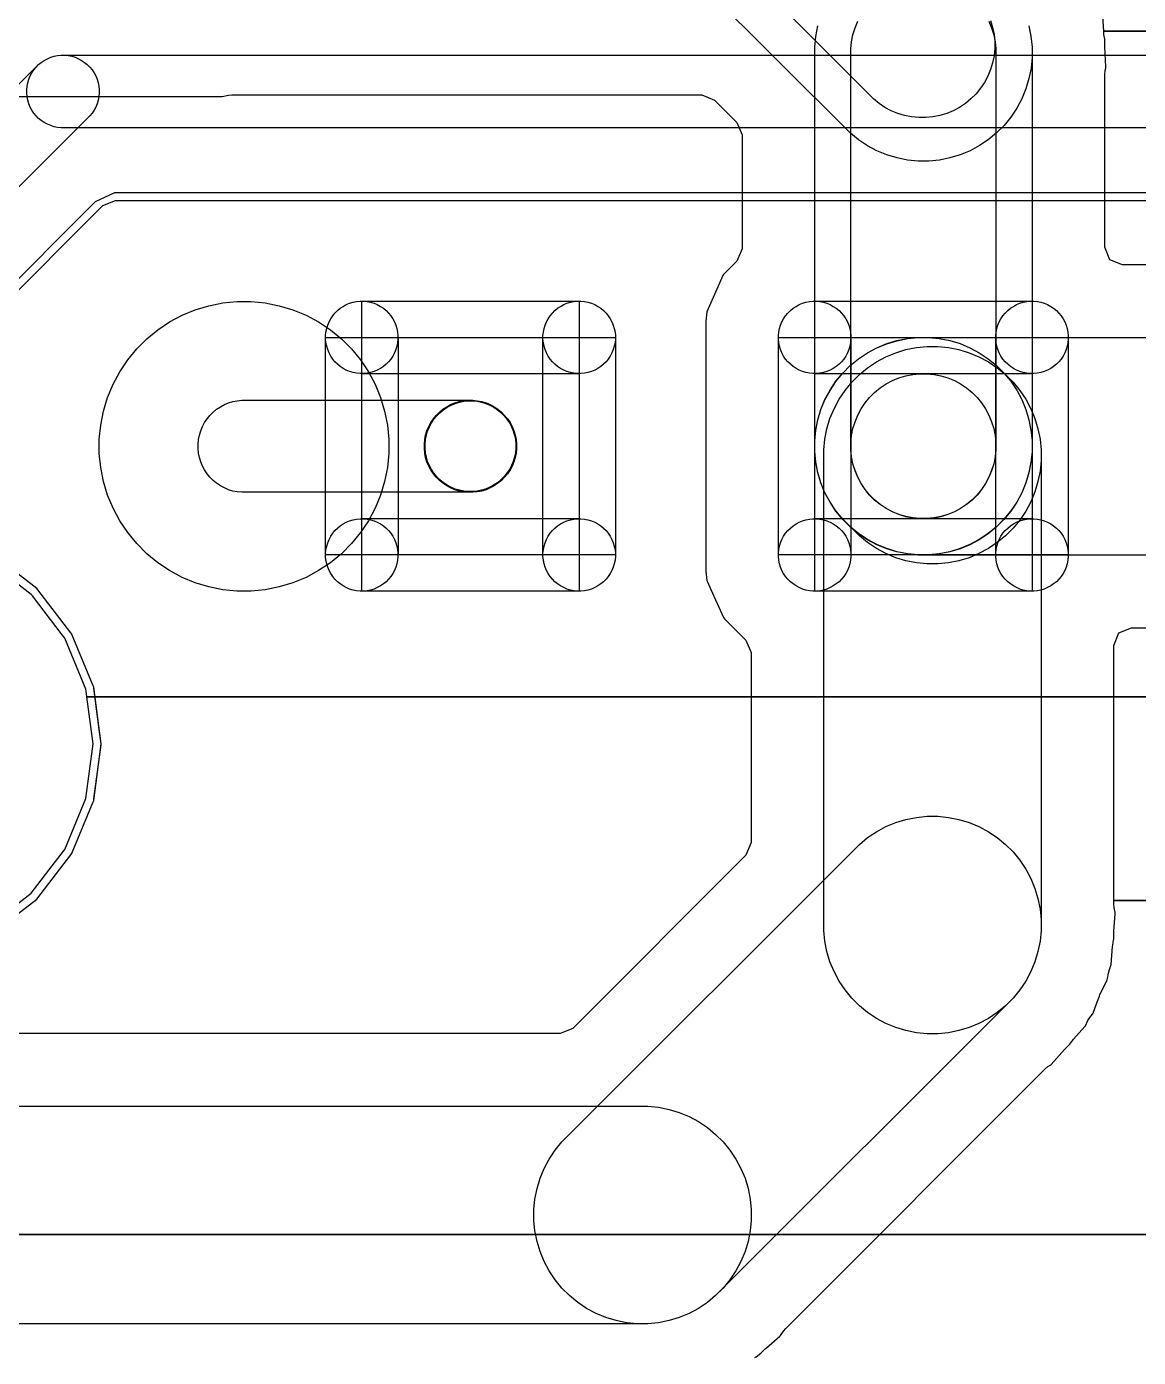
# Model space of a CAD drawing. Extents: x 124579 to 173950, y -108350 to -87650.
# Drawn here: x 146600 to 149669, y -104393 to -100721 of the extents above; entities that cross this region are included whole.
import ezdxf

# ---------------------------------------------------------------- set-up
doc = ezdxf.new("R2010")
doc.units = 0
doc.layers.add('L2D0_Cu1', color=1, linetype='CONTINUOUS')
doc.layers.add('L4D0_Cu2', color=2, linetype='CONTINUOUS')

msp = doc.modelspace()

# ---------------------------------------------------------------- linework, layer by layer
at = {"layer": 'L2D0_Cu1'}
for points in [[(149260.536, -100704.541), (149266.24, -100723.345), (149270.074, -100742.619), (149272, -100762.175), (149272, -100781.825), (149270.074, -100801.381), (149266.24, -100820.655), (149260.536, -100839.459), (149253.016, -100857.614), (149243.753, -100874.945), (149232.835, -100891.284), (149220.369, -100906.474), (149206.474, -100920.369), (149191.284, -100932.835), (149174.945, -100943.753), (149157.614, -100953.016), (149139.459, -100960.536), (149120.655, -100966.24), (149101.381, -100970.074), (149081.825, -100972), (149062.175, -100972), (149042.619, -100970.074), (149023.345, -100966.24), (149004.541, -100960.536), (148986.386, -100953.016), (148969.055, -100943.753), (148952.716, -100932.835), (148937.526, -100920.369), (148560.631, -100543.474)], [(149366.265, -100718.638), (149372.053, -100747.54), (149374.981, -100776.871), (149375.019, -100806.347), (149372.168, -100835.685), (149366.455, -100864.602), (149357.936, -100892.82), (149346.691, -100920.067), (149332.83, -100946.081), (149316.486, -100970.611), (149297.816, -100993.42), (149277.001, -101014.29), (149254.24, -101033.019), (149229.753, -101049.427), (149203.775, -101063.356), (149176.557, -101074.672), (149148.362, -101083.265), (149119.46, -101089.053), (149090.129, -101091.981), (149060.653, -101092.019), (149031.315, -101089.168), (149002.398, -101083.455), (148974.18, -101074.936), (148946.933, -101063.691), (148920.919, -101049.83), (148896.389, -101033.486), (148873.58, -101014.816), (148468.71, -100611.001)], [(149366.36, -100719.018), (149372.111, -100747.928), (149375, -100777.262), (149375, -101893.338), (149372.111, -101922.672), (149366.36, -101951.582), (149357.804, -101979.789), (149346.524, -102007.021), (149332.629, -102033.017), (149316.253, -102057.525), (149297.553, -102080.311), (149276.711, -102101.153), (149253.925, -102119.853), (149229.417, -102136.229), (149203.421, -102150.124), (149176.189, -102161.404), (149147.982, -102169.96), (149119.072, -102175.711), (149089.738, -102178.6), (149060.262, -102178.6), (149030.928, -102175.711), (149002.018, -102169.96), (148973.811, -102161.404), (148946.579, -102150.124), (148920.583, -102136.229), (148896.075, -102119.853), (148873.289, -102101.153), (148852.447, -102080.311), (148833.747, -102057.525), (148817.371, -102033.017), (148803.476, -102007.021), (148792.196, -101979.789), (148783.64, -101951.582), (148777.889, -101922.672), (148775, -101893.338), (148775, -100777.262), (148777.889, -100747.928), (148783.64, -100719.018)], [(149256.016, -100706.386), (149263.536, -100724.541), (149269.24, -100743.345), (149273.074, -100762.619), (149275, -100782.175), (149275, -101888.425), (149273.074, -101907.981), (149269.24, -101927.255), (149263.536, -101946.059), (149256.016, -101964.214), (149246.753, -101981.545), (149235.835, -101997.884), (149223.369, -102013.074), (149209.474, -102026.969), (149194.284, -102039.435), (149177.945, -102050.353), (149160.614, -102059.616), (149142.459, -102067.136), (149123.655, -102072.84), (149104.381, -102076.674), (149084.825, -102078.6), (149065.175, -102078.6), (149045.619, -102076.674), (149026.345, -102072.84), (149007.541, -102067.136), (148989.386, -102059.616), (148972.055, -102050.353), (148955.716, -102039.435), (148940.526, -102026.969), (148926.631, -102013.074), (148914.165, -101997.884), (148903.247, -101981.545), (148893.984, -101964.214), (148886.464, -101946.059), (148880.76, -101927.255), (148876.926, -101907.981), (148875, -101888.425), (148875, -100782.175), (148876.926, -100762.619), (148880.76, -100743.345), (148886.464, -100724.541), (148893.984, -100706.386)], [(149941.9, -100733.148), (149572.816, -100733.148), (149570.228, -100692.3)], [(149779.777, -101378.5), (149624.5, -101378.5), (149589.852, -101364.148), (149575.5, -101329.5), (149575.5, -100853.215), (149576.694, -100842.462), (149578.306, -100835.296), (149579.071, -100831.895), (149575.598, -100777.072), (149575.5, -100773.974), (149575.5, -100756.06), (149573.564, -100742.539), (149573.167, -100738.692), (149572.816, -100733.148), (149941.9, -100733.148)], [(144890.252, -100913.9), (147139.548, -100913.9), (147156.933, -100910.442), (147166.492, -100909.5), (148463.809, -100909.5), (148498.412, -100923.807), (148560.103, -100985.337), (148574.5, -101020.03), (148574.5, -101333.785), (148560.178, -101368.403), (148522.759, -101405.887), (148477.494, -101508.273), (148474.5, -101533.954), (148474.5, -102223.246), (148477.618, -102249.446), (148479.108, -102252.801), (148479.109, -102252.804), (148488.643, -102274.267), (148523.061, -102351.753), (148526.262, -102354.948), (148526.263, -102354.95), (148585.118, -102413.702), (148599.5, -102448.38), (148599.5, -102972.39), (148585.148, -103007.038), (148107.038, -103485.148), (148072.39, -103499.5), (135950.799, -103499.5)], [(150339.738, -102179), (149060.262, -102179), (149030.928, -102176.111), (149002.018, -102170.36), (148973.811, -102161.804), (148946.579, -102150.524), (148920.583, -102136.629), (148896.075, -102120.253), (148873.289, -102101.553), (148852.447, -102080.711), (148833.747, -102057.925), (148817.371, -102033.417), (148803.476, -102007.421), (148792.196, -101980.189), (148783.64, -101951.982), (148777.889, -101923.072), (148775, -101893.738), (148775, -101864.262), (148777.889, -101834.928), (148783.64, -101806.018), (148792.196, -101777.811), (148803.476, -101750.579), (148817.371, -101724.583), (148833.747, -101700.075), (148852.447, -101677.289), (148873.289, -101656.447), (148896.075, -101637.747), (148920.583, -101621.371), (148946.579, -101607.476), (148973.811, -101596.196), (149002.018, -101587.64), (149030.928, -101581.889), (149060.262, -101579), (150339.738, -101579)], [(146502.841, -103224.536), (146628.282, -103128.282), (146724.536, -103002.841), (146725.765, -102999.875), (146783.816, -102859.728), (146783.817, -102859.724), (146785.044, -102856.762), (146785.704, -102851.753), (146805.263, -102703.183), (146805.682, -102700), (146800.419, -102660.026), (146785.463, -102546.42), (146785.463, -102546.419), (146785.044, -102543.238), (146783.817, -102540.276), (146783.816, -102540.272), (146725.765, -102400.125), (146725.763, -102400.122), (146724.536, -102397.159), (146628.282, -102271.718), (146599.257, -102249.446)], [(166624.268, -103132.613), (149600.5, -103132.613), (149600.5, -102428.5), (149614.852, -102393.852), (149649.5, -102379.5), (149780.584, -102379.5)], [(148610.018, -104393.594), (148613.08, -104391.162), (148626.336, -104381.478), (148639.101, -104368.713), (148641.764, -104366.24), (148678.391, -104334.68), (148681.037, -104332.4), (148688.586, -104320.753), (148695.053, -104312.761), (149410.361, -103597.452), (149418.862, -103590.659), (149424.77, -103586.931), (149427.72, -103585.07), (149464.336, -103543.61), (149466.415, -103541.398), (149479.32, -103528.493), (149487.3, -103517.845), (149489.784, -103514.795), (149520.311, -103480.23), (149520.311, -103480.229), (149522.623, -103477.612), (149529.159, -103463.69), (149534.303, -103455.13), (149541.432, -103445.618), (149543.526, -103442.824), (149553.974, -103414.956), (149560.941, -103396.371), (149562.468, -103392.748), (149582.07, -103350.996), (149582.07, -103350.995), (149583.553, -103347.837), (149585.919, -103332.642), (149588.454, -103322.982), (149592.626, -103311.852), (149592.627, -103311.848), (149593.852, -103308.58), (149595.693, -103283.816), (149597.529, -103259.103), (149597.977, -103255.198), (149600.209, -103240.859), (149600.5, -103238.991), (149600.5, -103220.929), (149600.635, -103217.298), (149604.217, -103169.095), (149604.217, -103169.094), (149604.476, -103165.608), (149601.58, -103152.041), (149600.5, -103141.812), (149600.5, -103132.613), (166624.268, -103132.613)], [(135584.262, -103700), (148314.738, -103700), (148344.072, -103702.889), (148372.982, -103708.64), (148401.189, -103717.196), (148428.421, -103728.476), (148454.417, -103742.371), (148478.925, -103758.747), (148501.711, -103777.447), (148522.553, -103798.289), (148541.253, -103821.075), (148557.629, -103845.583), (148571.524, -103871.579), (148582.804, -103898.811), (148591.36, -103927.018), (148597.111, -103955.928), (148600, -103985.262), (148600, -104014.738), (148597.111, -104044.072), (148591.36, -104072.982), (148582.804, -104101.189), (148571.524, -104128.421), (148557.629, -104154.417), (148541.253, -104178.925), (148522.553, -104201.711), (148501.711, -104222.553), (148478.925, -104241.253), (148454.417, -104257.629), (148428.421, -104271.524), (148401.189, -104282.804), (148372.982, -104291.36), (148344.072, -104297.111), (148314.738, -104300), (135584.262, -104300)]]:
    msp.add_lwpolyline(points, dxfattribs=at)
for points in [[(147180.373, -102278.518), (147141.308, -102274.671), (147102.808, -102267.013), (147065.244, -102255.618), (147028.978, -102240.596), (146994.359, -102222.091), (146961.72, -102200.283), (146931.376, -102175.38), (146903.62, -102147.624), (146878.717, -102117.28), (146856.909, -102084.641), (146838.404, -102050.022), (146823.382, -102013.756), (146811.987, -101976.192), (146804.329, -101937.692), (146800.482, -101898.627), (146800.482, -101859.373), (146804.329, -101820.308), (146811.987, -101781.808), (146823.382, -101744.244), (146838.404, -101707.978), (146856.909, -101673.359), (146878.717, -101640.72), (146903.62, -101610.376), (146931.376, -101582.62), (146961.72, -101557.717), (146994.359, -101535.909), (147028.978, -101517.404), (147065.244, -101502.382), (147102.808, -101490.987), (147141.308, -101483.329), (147180.373, -101479.482), (147219.627, -101479.482), (147258.692, -101483.329), (147297.192, -101490.987), (147334.756, -101502.382), (147371.022, -101517.404), (147405.641, -101535.909), (147438.28, -101557.717), (147468.624, -101582.62), (147496.38, -101610.376), (147521.283, -101640.72), (147543.091, -101673.359), (147561.596, -101707.978), (147576.618, -101744.244), (147588.013, -101781.808), (147595.671, -101820.308), (147599.518, -101859.373), (147599.518, -101898.627), (147595.671, -101937.692), (147588.013, -101976.192), (147576.618, -102013.756), (147561.596, -102050.022), (147543.091, -102084.641), (147521.283, -102117.28), (147496.38, -102147.624), (147468.624, -102175.38), (147438.28, -102200.283), (147405.641, -102222.091), (147371.022, -102240.596), (147334.756, -102255.618), (147297.192, -102267.013), (147258.692, -102274.671), (147219.627, -102278.518)], [(147520.093, -101678.48), (147510.327, -101677.518), (147500.702, -101675.603), (147491.311, -101672.754), (147482.244, -101668.999), (147473.59, -101664.373), (147465.43, -101658.921), (147457.844, -101652.695), (147450.905, -101645.756), (147444.679, -101638.17), (147439.227, -101630.01), (147434.601, -101621.356), (147430.846, -101612.289), (147427.997, -101602.898), (147426.082, -101593.273), (147425.12, -101583.507), (147425.12, -101573.693), (147426.082, -101563.927), (147427.997, -101554.302), (147430.846, -101544.911), (147434.601, -101535.844), (147439.227, -101527.19), (147444.679, -101519.03), (147450.905, -101511.444), (147457.844, -101504.505), (147465.43, -101498.279), (147473.59, -101492.827), (147482.244, -101488.201), (147491.311, -101484.446), (147500.702, -101481.597), (147510.327, -101479.682), (147520.093, -101478.72), (147529.907, -101478.72), (147539.673, -101479.682), (147549.298, -101481.597), (147558.689, -101484.446), (147567.756, -101488.201), (147576.41, -101492.827), (147584.57, -101498.279), (147592.156, -101504.505), (147599.095, -101511.444), (147605.321, -101519.03), (147610.773, -101527.19), (147615.399, -101535.844), (147619.154, -101544.911), (147622.003, -101554.302), (147623.918, -101563.927), (147624.88, -101573.693), (147624.88, -101583.507), (147623.918, -101593.273), (147622.003, -101602.898), (147619.154, -101612.289), (147615.399, -101621.356), (147610.773, -101630.01), (147605.321, -101638.17), (147599.095, -101645.756), (147592.156, -101652.695), (147584.57, -101658.921), (147576.41, -101664.373), (147567.756, -101668.999), (147558.689, -101672.754), (147549.298, -101675.603), (147539.673, -101677.518), (147529.907, -101678.48)], [(147525, -101678.6), (147525, -101478.6), (148125, -101478.6), (148125, -101678.6)], [(148120.093, -101678.48), (148110.327, -101677.518), (148100.702, -101675.603), (148091.311, -101672.754), (148082.244, -101668.999), (148073.59, -101664.373), (148065.43, -101658.921), (148057.844, -101652.695), (148050.905, -101645.756), (148044.679, -101638.17), (148039.227, -101630.01), (148034.601, -101621.356), (148030.846, -101612.289), (148027.997, -101602.898), (148026.082, -101593.273), (148025.12, -101583.507), (148025.12, -101573.693), (148026.082, -101563.927), (148027.997, -101554.302), (148030.846, -101544.911), (148034.601, -101535.844), (148039.227, -101527.19), (148044.679, -101519.03), (148050.905, -101511.444), (148057.844, -101504.505), (148065.43, -101498.279), (148073.59, -101492.827), (148082.244, -101488.201), (148091.311, -101484.446), (148100.702, -101481.597), (148110.327, -101479.682), (148120.093, -101478.72), (148129.907, -101478.72), (148139.673, -101479.682), (148149.298, -101481.597), (148158.689, -101484.446), (148167.756, -101488.201), (148176.41, -101492.827), (148184.57, -101498.279), (148192.156, -101504.505), (148199.095, -101511.444), (148205.321, -101519.03), (148210.773, -101527.19), (148215.399, -101535.844), (148219.154, -101544.911), (148222.003, -101554.302), (148223.918, -101563.927), (148224.88, -101573.693), (148224.88, -101583.507), (148223.918, -101593.273), (148222.003, -101602.898), (148219.154, -101612.289), (148215.399, -101621.356), (148210.773, -101630.01), (148205.321, -101638.17), (148199.095, -101645.756), (148192.156, -101652.695), (148184.57, -101658.921), (148176.41, -101664.373), (148167.756, -101668.999), (148158.689, -101672.754), (148149.298, -101675.603), (148139.673, -101677.518), (148129.907, -101678.48)], [(148770.093, -101678.48), (148760.327, -101677.518), (148750.702, -101675.603), (148741.311, -101672.754), (148732.244, -101668.999), (148723.59, -101664.373), (148715.43, -101658.921), (148707.844, -101652.695), (148700.905, -101645.756), (148694.679, -101638.17), (148689.227, -101630.01), (148684.601, -101621.356), (148680.846, -101612.289), (148677.997, -101602.898), (148676.082, -101593.273), (148675.12, -101583.507), (148675.12, -101573.693), (148676.082, -101563.927), (148677.997, -101554.302), (148680.846, -101544.911), (148684.601, -101535.844), (148689.227, -101527.19), (148694.679, -101519.03), (148700.905, -101511.444), (148707.844, -101504.505), (148715.43, -101498.279), (148723.59, -101492.827), (148732.244, -101488.201), (148741.311, -101484.446), (148750.702, -101481.597), (148760.327, -101479.682), (148770.093, -101478.72), (148779.907, -101478.72), (148789.673, -101479.682), (148799.298, -101481.597), (148808.689, -101484.446), (148817.756, -101488.201), (148826.41, -101492.827), (148834.57, -101498.279), (148842.156, -101504.505), (148849.095, -101511.444), (148855.321, -101519.03), (148860.773, -101527.19), (148865.399, -101535.844), (148869.154, -101544.911), (148872.003, -101554.302), (148873.918, -101563.927), (148874.88, -101573.693), (148874.88, -101583.507), (148873.918, -101593.273), (148872.003, -101602.898), (148869.154, -101612.289), (148865.399, -101621.356), (148860.773, -101630.01), (148855.321, -101638.17), (148849.095, -101645.756), (148842.156, -101652.695), (148834.57, -101658.921), (148826.41, -101664.373), (148817.756, -101668.999), (148808.689, -101672.754), (148799.298, -101675.603), (148789.673, -101677.518), (148779.907, -101678.48)], [(148775, -101678.6), (148775, -101478.6), (149375, -101478.6), (149375, -101678.6)], [(149370.093, -101678.48), (149360.327, -101677.518), (149350.702, -101675.603), (149341.311, -101672.754), (149332.244, -101668.999), (149323.59, -101664.373), (149315.43, -101658.921), (149307.844, -101652.695), (149300.905, -101645.756), (149294.679, -101638.17), (149289.227, -101630.01), (149284.601, -101621.356), (149280.846, -101612.289), (149277.997, -101602.898), (149276.082, -101593.273), (149275.12, -101583.507), (149275.12, -101573.693), (149276.082, -101563.927), (149277.997, -101554.302), (149280.846, -101544.911), (149284.601, -101535.844), (149289.227, -101527.19), (149294.679, -101519.03), (149300.905, -101511.444), (149307.844, -101504.505), (149315.43, -101498.279), (149323.59, -101492.827), (149332.244, -101488.201), (149341.311, -101484.446), (149350.702, -101481.597), (149360.327, -101479.682), (149370.093, -101478.72), (149379.907, -101478.72), (149389.673, -101479.682), (149399.298, -101481.597), (149408.689, -101484.446), (149417.756, -101488.201), (149426.41, -101492.827), (149434.57, -101498.279), (149442.156, -101504.505), (149449.095, -101511.444), (149455.321, -101519.03), (149460.773, -101527.19), (149465.399, -101535.844), (149469.154, -101544.911), (149472.003, -101554.302), (149473.918, -101563.927), (149474.88, -101573.693), (149474.88, -101583.507), (149473.918, -101593.273), (149472.003, -101602.898), (149469.154, -101612.289), (149465.399, -101621.356), (149460.773, -101630.01), (149455.321, -101638.17), (149449.095, -101645.756), (149442.156, -101652.695), (149434.57, -101658.921), (149426.41, -101664.373), (149417.756, -101668.999), (149408.689, -101672.754), (149399.298, -101675.603), (149389.673, -101677.518), (149379.907, -101678.48)], [(147425, -102178.6), (147425, -101578.6), (147625, -101578.6), (147625, -102178.6)], [(147525, -102178.6), (147525, -101578.6), (148125, -101578.6), (148125, -102178.6)], [(148025, -102178.6), (148025, -101578.6), (148225, -101578.6), (148225, -102178.6)], [(148675, -102178.6), (148675, -101578.6), (148875, -101578.6), (148875, -102178.6)], [(148775, -102178.6), (148775, -101578.6), (149375, -101578.6), (149375, -102178.6)], [(149060.262, -102179), (149030.928, -102176.111), (149002.018, -102170.36), (148973.811, -102161.804), (148946.579, -102150.524), (148920.583, -102136.629), (148896.075, -102120.253), (148873.289, -102101.553), (148852.447, -102080.711), (148833.747, -102057.925), (148817.371, -102033.417), (148803.476, -102007.421), (148792.196, -101980.189), (148783.64, -101951.982), (148777.889, -101923.072), (148775, -101893.738), (148775, -101863.862), (148777.889, -101834.528), (148783.64, -101805.618), (148792.196, -101777.411), (148803.476, -101750.179), (148817.371, -101724.183), (148833.747, -101699.675), (148852.447, -101676.889), (148873.289, -101656.047), (148896.075, -101637.347), (148920.583, -101620.971), (148946.579, -101607.076), (148973.811, -101595.796), (149002.018, -101587.24), (149030.928, -101581.489), (149060.262, -101578.6), (149089.738, -101578.6), (149119.072, -101581.489), (149147.982, -101587.24), (149176.189, -101595.796), (149203.421, -101607.076), (149229.417, -101620.971), (149253.925, -101637.347), (149276.711, -101656.047), (149297.553, -101676.889), (149316.253, -101699.675), (149332.629, -101724.183), (149346.524, -101750.179), (149357.804, -101777.411), (149366.36, -101805.618), (149372.111, -101834.528), (149375, -101863.862), (149375, -101893.738), (149372.111, -101923.072), (149366.36, -101951.982), (149357.804, -101980.189), (149346.524, -102007.421), (149332.629, -102033.417), (149316.253, -102057.925), (149297.553, -102080.711), (149276.711, -102101.553), (149253.925, -102120.253), (149229.417, -102136.629), (149203.421, -102150.524), (149176.189, -102161.804), (149147.982, -102170.36), (149119.072, -102176.111), (149089.738, -102179)], [(149085.262, -102203.6), (149055.928, -102200.711), (149027.018, -102194.96), (148998.811, -102186.404), (148971.579, -102175.124), (148945.583, -102161.229), (148921.075, -102144.853), (148898.289, -102126.153), (148852.447, -102080.311), (148833.747, -102057.525), (148817.371, -102033.017), (148803.476, -102007.021), (148792.196, -101979.789), (148783.64, -101951.582), (148777.889, -101922.672), (148775, -101893.338), (148775, -101863.862), (148777.889, -101834.528), (148783.64, -101805.618), (148792.196, -101777.411), (148803.476, -101750.179), (148817.371, -101724.183), (148833.747, -101699.675), (148852.447, -101676.889), (148873.289, -101656.047), (148896.075, -101637.347), (148920.583, -101620.971), (148946.579, -101607.076), (148973.811, -101595.796), (149002.018, -101587.24), (149030.928, -101581.489), (149060.262, -101578.6), (149089.738, -101578.6), (149119.072, -101581.489), (149147.982, -101587.24), (149176.189, -101595.796), (149203.421, -101607.076), (149229.417, -101620.971), (149253.925, -101637.347), (149276.711, -101656.047), (149322.553, -101701.889), (149341.253, -101724.675), (149357.629, -101749.183), (149371.524, -101775.179), (149382.804, -101802.411), (149391.36, -101830.618), (149397.111, -101859.528), (149400, -101888.862), (149400, -101918.338), (149397.111, -101947.672), (149391.36, -101976.582), (149382.804, -102004.789), (149371.524, -102032.021), (149357.629, -102058.017), (149341.253, -102082.525), (149322.553, -102105.311), (149301.711, -102126.153), (149278.925, -102144.853), (149254.417, -102161.229), (149228.421, -102175.124), (149201.189, -102186.404), (149172.982, -102194.96), (149144.072, -102200.711), (149114.738, -102203.6)], [(149275, -102178.6), (149275, -101578.6), (149475, -101578.6), (149475, -102178.6)], [(149085.262, -103500), (149055.928, -103497.111), (149027.018, -103491.36), (148998.811, -103482.804), (148971.579, -103471.524), (148945.583, -103457.629), (148921.075, -103441.253), (148898.289, -103422.553), (148877.447, -103401.711), (148858.747, -103378.925), (148842.371, -103354.417), (148828.476, -103328.421), (148817.196, -103301.189), (148808.64, -103272.982), (148802.889, -103244.072), (148800, -103214.738), (148800, -101888.862), (148802.889, -101859.528), (148808.64, -101830.618), (148817.196, -101802.411), (148828.476, -101775.179), (148842.371, -101749.183), (148858.747, -101724.675), (148877.447, -101701.889), (148898.289, -101681.047), (148921.075, -101662.347), (148945.583, -101645.971), (148971.579, -101632.076), (148998.811, -101620.796), (149027.018, -101612.24), (149055.928, -101606.489), (149085.262, -101603.6), (149114.738, -101603.6), (149144.072, -101606.489), (149172.982, -101612.24), (149201.189, -101620.796), (149228.421, -101632.076), (149254.417, -101645.971), (149278.925, -101662.347), (149301.711, -101681.047), (149322.553, -101701.889), (149341.253, -101724.675), (149357.629, -101749.183), (149371.524, -101775.179), (149382.804, -101802.411), (149391.36, -101830.618), (149397.111, -101859.528), (149400, -101888.862), (149400, -103214.738), (149397.111, -103244.072), (149391.36, -103272.982), (149382.804, -103301.189), (149371.524, -103328.421), (149357.629, -103354.417), (149341.253, -103378.925), (149322.553, -103401.711), (149301.711, -103422.553), (149278.925, -103441.253), (149254.417, -103457.629), (149228.421, -103471.524), (149201.189, -103482.804), (149172.982, -103491.36), (149144.072, -103497.111), (149114.738, -103500)], [(149065.175, -102079), (149045.619, -102077.074), (149026.345, -102073.24), (149007.541, -102067.536), (148989.386, -102060.016), (148972.055, -102050.753), (148955.716, -102039.835), (148940.526, -102027.369), (148926.631, -102013.474), (148914.165, -101998.284), (148903.247, -101981.945), (148893.984, -101964.614), (148886.464, -101946.459), (148880.76, -101927.655), (148876.926, -101908.381), (148875, -101888.825), (148875, -101868.775), (148876.926, -101849.219), (148880.76, -101829.945), (148886.464, -101811.141), (148893.984, -101792.986), (148903.247, -101775.655), (148914.165, -101759.316), (148926.631, -101744.126), (148940.526, -101730.231), (148955.716, -101717.765), (148972.055, -101706.847), (148989.386, -101697.584), (149007.541, -101690.064), (149026.345, -101684.36), (149045.619, -101680.526), (149065.175, -101678.6), (149084.825, -101678.6), (149104.381, -101680.526), (149123.655, -101684.36), (149142.459, -101690.064), (149160.614, -101697.584), (149177.945, -101706.847), (149194.284, -101717.765), (149209.474, -101730.231), (149223.369, -101744.126), (149235.835, -101759.316), (149246.753, -101775.655), (149256.016, -101792.986), (149263.536, -101811.141), (149269.24, -101829.945), (149273.074, -101849.219), (149275, -101868.775), (149275, -101888.825), (149273.074, -101908.381), (149269.24, -101927.655), (149263.536, -101946.459), (149256.016, -101964.614), (149246.753, -101981.945), (149235.835, -101998.284), (149223.369, -102013.474), (149209.474, -102027.369), (149194.284, -102039.835), (149177.945, -102050.753), (149160.614, -102060.016), (149142.459, -102067.536), (149123.655, -102073.24), (149104.381, -102077.074), (149084.825, -102079)], [(147193.761, -102006), (147181.343, -102004.777), (147169.104, -102002.343), (147157.163, -101998.72), (147145.635, -101993.945), (147134.63, -101988.063), (147124.255, -101981.13), (147114.609, -101973.214), (147105.786, -101964.391), (147097.87, -101954.745), (147090.937, -101944.37), (147085.055, -101933.365), (147080.28, -101921.837), (147076.657, -101909.896), (147074.223, -101897.657), (147073, -101885.239), (147073, -101872.761), (147074.223, -101860.343), (147076.657, -101848.104), (147080.28, -101836.163), (147085.055, -101824.635), (147090.937, -101813.63), (147097.87, -101803.255), (147105.786, -101793.609), (147114.609, -101784.786), (147124.255, -101776.87), (147134.63, -101769.937), (147145.635, -101764.055), (147157.163, -101759.28), (147169.104, -101755.657), (147181.343, -101753.223), (147193.761, -101752), (147830.839, -101752), (147843.257, -101753.223), (147855.496, -101755.657), (147867.437, -101759.28), (147878.965, -101764.055), (147889.97, -101769.937), (147900.345, -101776.87), (147909.991, -101784.786), (147918.814, -101793.609), (147926.73, -101803.255), (147933.663, -101813.63), (147939.545, -101824.635), (147944.32, -101836.163), (147947.943, -101848.104), (147950.377, -101860.343), (147951.6, -101872.761), (147951.6, -101885.239), (147950.377, -101897.657), (147947.943, -101909.896), (147944.32, -101921.837), (147939.545, -101933.365), (147933.663, -101944.37), (147926.73, -101954.745), (147918.814, -101964.391), (147909.991, -101973.214), (147900.345, -101981.13), (147889.97, -101988.063), (147878.965, -101993.945), (147867.437, -101998.72), (147855.496, -102002.343), (147843.257, -102004.777), (147830.839, -102006)], [(147818.361, -102006), (147805.943, -102004.777), (147793.704, -102002.343), (147781.763, -101998.72), (147770.235, -101993.945), (147759.23, -101988.063), (147748.855, -101981.13), (147739.209, -101973.214), (147730.386, -101964.391), (147722.47, -101954.745), (147715.537, -101944.37), (147709.655, -101933.365), (147704.88, -101921.837), (147701.257, -101909.896), (147698.823, -101897.657), (147697.6, -101885.239), (147697.6, -101872.761), (147698.823, -101860.343), (147701.257, -101848.104), (147704.88, -101836.163), (147709.655, -101824.635), (147715.537, -101813.63), (147722.47, -101803.255), (147730.386, -101793.609), (147739.209, -101784.786), (147748.855, -101776.87), (147759.23, -101769.937), (147770.235, -101764.055), (147781.763, -101759.28), (147793.704, -101755.657), (147805.943, -101753.223), (147818.361, -101752), (147831.239, -101752), (147843.657, -101753.223), (147855.896, -101755.657), (147867.837, -101759.28), (147879.365, -101764.055), (147890.37, -101769.937), (147900.745, -101776.87), (147910.391, -101784.786), (147919.214, -101793.609), (147927.13, -101803.255), (147934.063, -101813.63), (147939.945, -101824.635), (147944.72, -101836.163), (147948.343, -101848.104), (147950.777, -101860.343), (147952, -101872.761), (147952, -101885.239), (147950.777, -101897.657), (147948.343, -101909.896), (147944.72, -101921.837), (147939.945, -101933.365), (147934.063, -101944.37), (147927.13, -101954.745), (147919.214, -101964.391), (147910.391, -101973.214), (147900.745, -101981.13), (147890.37, -101988.063), (147879.365, -101993.945), (147867.837, -101998.72), (147855.896, -102002.343), (147843.657, -102004.777), (147831.239, -102006)], [(147818.459, -102004), (147806.237, -102002.796), (147794.191, -102000.4), (147782.438, -101996.835), (147771.091, -101992.135), (147760.26, -101986.345), (147750.048, -101979.522), (147740.554, -101971.731), (147731.869, -101963.046), (147724.078, -101953.552), (147717.255, -101943.34), (147711.465, -101932.509), (147706.765, -101921.162), (147703.2, -101909.409), (147700.804, -101897.363), (147699.6, -101885.141), (147699.6, -101872.859), (147700.804, -101860.637), (147703.2, -101848.591), (147706.765, -101836.838), (147711.465, -101825.491), (147717.255, -101814.66), (147724.078, -101804.448), (147731.869, -101794.954), (147740.954, -101785.869), (147750.448, -101778.078), (147760.66, -101771.255), (147771.491, -101765.465), (147782.838, -101760.765), (147794.591, -101757.2), (147806.637, -101754.804), (147818.859, -101753.6), (147831.141, -101753.6), (147843.363, -101754.804), (147855.409, -101757.2), (147867.162, -101760.765), (147878.509, -101765.465), (147889.34, -101771.255), (147899.552, -101778.078), (147909.046, -101785.869), (147917.731, -101794.554), (147925.522, -101804.048), (147932.345, -101814.26), (147938.135, -101825.091), (147942.835, -101836.438), (147946.4, -101848.191), (147948.796, -101860.237), (147950, -101872.459), (147950, -101884.741), (147948.796, -101896.963), (147946.4, -101909.009), (147942.835, -101920.762), (147938.135, -101932.109), (147932.345, -101942.94), (147925.522, -101953.152), (147917.731, -101962.646), (147908.646, -101971.731), (147899.152, -101979.522), (147888.94, -101986.345), (147878.109, -101992.135), (147866.762, -101996.835), (147855.009, -102000.4), (147842.963, -102002.796), (147830.741, -102004)], [(147520.093, -102278.48), (147510.327, -102277.518), (147500.702, -102275.603), (147491.311, -102272.754), (147482.244, -102268.999), (147473.59, -102264.373), (147465.43, -102258.921), (147457.844, -102252.695), (147450.905, -102245.756), (147444.679, -102238.17), (147439.227, -102230.01), (147434.601, -102221.356), (147430.846, -102212.289), (147427.997, -102202.898), (147426.082, -102193.273), (147425.12, -102183.507), (147425.12, -102173.693), (147426.082, -102163.927), (147427.997, -102154.302), (147430.846, -102144.911), (147434.601, -102135.844), (147439.227, -102127.19), (147444.679, -102119.03), (147450.905, -102111.444), (147457.844, -102104.505), (147465.43, -102098.279), (147473.59, -102092.827), (147482.244, -102088.201), (147491.311, -102084.446), (147500.702, -102081.597), (147510.327, -102079.682), (147520.093, -102078.72), (147529.907, -102078.72), (147539.673, -102079.682), (147549.298, -102081.597), (147558.689, -102084.446), (147567.756, -102088.201), (147576.41, -102092.827), (147584.57, -102098.279), (147592.156, -102104.505), (147599.095, -102111.444), (147605.321, -102119.03), (147610.773, -102127.19), (147615.399, -102135.844), (147619.154, -102144.911), (147622.003, -102154.302), (147623.918, -102163.927), (147624.88, -102173.693), (147624.88, -102183.507), (147623.918, -102193.273), (147622.003, -102202.898), (147619.154, -102212.289), (147615.399, -102221.356), (147610.773, -102230.01), (147605.321, -102238.17), (147599.095, -102245.756), (147592.156, -102252.695), (147584.57, -102258.921), (147576.41, -102264.373), (147567.756, -102268.999), (147558.689, -102272.754), (147549.298, -102275.603), (147539.673, -102277.518), (147529.907, -102278.48)], [(147525, -102278.6), (147525, -102078.6), (148125, -102078.6), (148125, -102278.6)], [(148120.093, -102278.48), (148110.327, -102277.518), (148100.702, -102275.603), (148091.311, -102272.754), (148082.244, -102268.999), (148073.59, -102264.373), (148065.43, -102258.921), (148057.844, -102252.695), (148050.905, -102245.756), (148044.679, -102238.17), (148039.227, -102230.01), (148034.601, -102221.356), (148030.846, -102212.289), (148027.997, -102202.898), (148026.082, -102193.273), (148025.12, -102183.507), (148025.12, -102173.693), (148026.082, -102163.927), (148027.997, -102154.302), (148030.846, -102144.911), (148034.601, -102135.844), (148039.227, -102127.19), (148044.679, -102119.03), (148050.905, -102111.444), (148057.844, -102104.505), (148065.43, -102098.279), (148073.59, -102092.827), (148082.244, -102088.201), (148091.311, -102084.446), (148100.702, -102081.597), (148110.327, -102079.682), (148120.093, -102078.72), (148129.907, -102078.72), (148139.673, -102079.682), (148149.298, -102081.597), (148158.689, -102084.446), (148167.756, -102088.201), (148176.41, -102092.827), (148184.57, -102098.279), (148192.156, -102104.505), (148199.095, -102111.444), (148205.321, -102119.03), (148210.773, -102127.19), (148215.399, -102135.844), (148219.154, -102144.911), (148222.003, -102154.302), (148223.918, -102163.927), (148224.88, -102173.693), (148224.88, -102183.507), (148223.918, -102193.273), (148222.003, -102202.898), (148219.154, -102212.289), (148215.399, -102221.356), (148210.773, -102230.01), (148205.321, -102238.17), (148199.095, -102245.756), (148192.156, -102252.695), (148184.57, -102258.921), (148176.41, -102264.373), (148167.756, -102268.999), (148158.689, -102272.754), (148149.298, -102275.603), (148139.673, -102277.518), (148129.907, -102278.48)], [(148770.093, -102278.48), (148760.327, -102277.518), (148750.702, -102275.603), (148741.311, -102272.754), (148732.244, -102268.999), (148723.59, -102264.373), (148715.43, -102258.921), (148707.844, -102252.695), (148700.905, -102245.756), (148694.679, -102238.17), (148689.227, -102230.01), (148684.601, -102221.356), (148680.846, -102212.289), (148677.997, -102202.898), (148676.082, -102193.273), (148675.12, -102183.507), (148675.12, -102173.693), (148676.082, -102163.927), (148677.997, -102154.302), (148680.846, -102144.911), (148684.601, -102135.844), (148689.227, -102127.19), (148694.679, -102119.03), (148700.905, -102111.444), (148707.844, -102104.505), (148715.43, -102098.279), (148723.59, -102092.827), (148732.244, -102088.201), (148741.311, -102084.446), (148750.702, -102081.597), (148760.327, -102079.682), (148770.093, -102078.72), (148779.907, -102078.72), (148789.673, -102079.682), (148799.298, -102081.597), (148808.689, -102084.446), (148817.756, -102088.201), (148826.41, -102092.827), (148834.57, -102098.279), (148842.156, -102104.505), (148849.095, -102111.444), (148855.321, -102119.03), (148860.773, -102127.19), (148865.399, -102135.844), (148869.154, -102144.911), (148872.003, -102154.302), (148873.918, -102163.927), (148874.88, -102173.693), (148874.88, -102183.507), (148873.918, -102193.273), (148872.003, -102202.898), (148869.154, -102212.289), (148865.399, -102221.356), (148860.773, -102230.01), (148855.321, -102238.17), (148849.095, -102245.756), (148842.156, -102252.695), (148834.57, -102258.921), (148826.41, -102264.373), (148817.756, -102268.999), (148808.689, -102272.754), (148799.298, -102275.603), (148789.673, -102277.518), (148779.907, -102278.48)], [(148775, -102278.6), (148775, -102078.6), (149375, -102078.6), (149375, -102278.6)], [(149370.093, -102278.48), (149360.327, -102277.518), (149350.702, -102275.603), (149341.311, -102272.754), (149332.244, -102268.999), (149323.59, -102264.373), (149315.43, -102258.921), (149307.844, -102252.695), (149300.905, -102245.756), (149294.679, -102238.17), (149289.227, -102230.01), (149284.601, -102221.356), (149280.846, -102212.289), (149277.997, -102202.898), (149276.082, -102193.273), (149275.12, -102183.507), (149275.12, -102173.693), (149276.082, -102163.927), (149277.997, -102154.302), (149280.846, -102144.911), (149284.601, -102135.844), (149289.227, -102127.19), (149294.679, -102119.03), (149300.905, -102111.444), (149307.844, -102104.505), (149315.43, -102098.279), (149323.59, -102092.827), (149332.244, -102088.201), (149341.311, -102084.446), (149350.702, -102081.597), (149360.327, -102079.682), (149370.093, -102078.72), (149379.907, -102078.72), (149389.673, -102079.682), (149399.298, -102081.597), (149408.689, -102084.446), (149417.756, -102088.201), (149426.41, -102092.827), (149434.57, -102098.279), (149442.156, -102104.505), (149449.095, -102111.444), (149455.321, -102119.03), (149460.773, -102127.19), (149465.399, -102135.844), (149469.154, -102144.911), (149472.003, -102154.302), (149473.918, -102163.927), (149474.88, -102173.693), (149474.88, -102183.507), (149473.918, -102193.273), (149472.003, -102202.898), (149469.154, -102212.289), (149465.399, -102221.356), (149460.773, -102230.01), (149455.321, -102238.17), (149449.095, -102245.756), (149442.156, -102252.695), (149434.57, -102258.921), (149426.41, -102264.373), (149417.756, -102268.999), (149408.689, -102272.754), (149399.298, -102275.603), (149389.673, -102277.518), (149379.907, -102278.48)], [(148285.262, -104300), (148255.928, -104297.111), (148227.018, -104291.36), (148198.811, -104282.804), (148171.579, -104271.524), (148145.583, -104257.629), (148121.075, -104241.253), (148098.289, -104222.553), (148077.447, -104201.711), (148058.747, -104178.925), (148042.371, -104154.417), (148028.476, -104128.421), (148017.196, -104101.189), (148008.64, -104072.982), (148002.889, -104044.072), (148000, -104014.738), (148000, -103985.262), (148002.889, -103955.928), (148008.64, -103927.018), (148017.196, -103898.811), (148028.476, -103871.579), (148042.371, -103845.583), (148058.747, -103821.075), (148077.447, -103798.289), (148898.289, -102977.447), (148921.075, -102958.747), (148945.583, -102942.371), (148971.579, -102928.476), (148998.811, -102917.196), (149027.018, -102908.64), (149055.928, -102902.889), (149085.262, -102900), (149114.738, -102900), (149144.072, -102902.889), (149172.982, -102908.64), (149201.189, -102917.196), (149228.421, -102928.476), (149254.417, -102942.371), (149278.925, -102958.747), (149301.711, -102977.447), (149322.553, -102998.289), (149341.253, -103021.075), (149357.629, -103045.583), (149371.524, -103071.579), (149382.804, -103098.811), (149391.36, -103127.018), (149397.111, -103155.928), (149400, -103185.262), (149400, -103214.738), (149397.111, -103244.072), (149391.36, -103272.982), (149382.804, -103301.189), (149371.524, -103328.421), (149357.629, -103354.417), (149341.253, -103378.925), (149322.553, -103401.711), (148501.711, -104222.553), (148478.925, -104241.253), (148454.417, -104257.629), (148428.421, -104271.524), (148401.189, -104282.804), (148372.982, -104291.36), (148344.072, -104297.111), (148314.738, -104300)]]:
    msp.add_lwpolyline(points, close=True, dxfattribs=at)
at = {"layer": 'L4D0_Cu2'}
for points in [[(146125.816, -101332.763), (146632.763, -100825.816), (146640.358, -100819.582), (146648.528, -100814.124), (146657.193, -100809.492), (146666.27, -100805.732), (146675.673, -100802.88), (146685.309, -100800.963), (146695.087, -100800), (146704.913, -100800), (146714.691, -100800.963), (146724.327, -100802.88), (146733.73, -100805.732), (146742.807, -100809.492), (146751.472, -100814.124), (146759.642, -100819.582), (146767.237, -100825.816), (146774.184, -100832.763), (146780.418, -100840.358), (146785.876, -100848.528), (146790.508, -100857.193), (146794.268, -100866.27), (146797.12, -100875.673), (146799.037, -100885.309), (146800, -100895.087), (146800, -100904.913), (146799.037, -100914.691), (146797.12, -100924.327), (146794.268, -100933.73), (146790.508, -100942.807), (146785.876, -100951.472), (146780.418, -100959.642), (146774.184, -100967.237), (146267.237, -101474.184)], [(154604.913, -101000), (146695.087, -101000), (146685.309, -100999.037), (146675.673, -100997.12), (146666.27, -100994.268), (146657.193, -100990.508), (146648.528, -100985.876), (146640.358, -100980.418), (146632.763, -100974.184), (146625.816, -100967.237), (146619.582, -100959.642), (146614.124, -100951.472), (146609.492, -100942.807), (146605.732, -100933.73), (146602.88, -100924.327), (146600.963, -100914.691), (146600, -100904.913), (146600, -100895.087), (146600.963, -100885.309), (146602.88, -100875.673), (146605.732, -100866.27), (146609.492, -100857.193), (146614.124, -100848.528), (146619.582, -100840.358), (146625.816, -100832.763), (146632.763, -100825.816), (146640.358, -100819.582), (146648.528, -100814.124), (146657.193, -100809.492), (146666.27, -100805.732), (146675.673, -100802.88), (146685.309, -100800.963), (146695.087, -100800), (154604.913, -100800)], [(153700, -102569.999), (146766.175, -102569.999), (146764.155, -102554.653), (146764.155, -102554.652), (146763.415, -102549.033), (146705.144, -102408.355), (146697.911, -102398.928), (146615.901, -102292.052), (146612.448, -102287.552), (146512.142, -102210.584), (146480.35, -102160.681), (146478.3, -102141.959), (146478.3, -101551.106), (146498.537, -101495.505), (146503.635, -101489.941), (146789.94, -101203.635), (146843.566, -101178.629), (146851.105, -101178.3), (153835.201, -101178.3)], [(146514.852, -101510.119), (146810.119, -101214.852), (146844.767, -101200.5), (153850.5, -101200.5)], [(146502.841, -103224.536), (146628.282, -103128.282), (146724.536, -103002.841), (146725.765, -102999.875), (146783.816, -102859.728), (146783.817, -102859.724), (146785.044, -102856.762), (146805.682, -102700), (146785.044, -102543.238), (146783.817, -102540.276), (146783.816, -102540.272), (146725.765, -102400.125), (146725.763, -102400.122), (146724.536, -102397.159), (146628.282, -102271.718), (146525.102, -102192.545)], [(146491.645, -103205.144), (146612.448, -103112.448), (146679.743, -103024.748), (146701.692, -102996.144), (146701.693, -102996.143), (146705.144, -102991.645), (146763.415, -102850.967), (146783.29, -102700), (146766.175, -102569.999), (153700, -102569.999)], [(160499.5, -104053.834), (136198.595, -104053.834)], [(136198.595, -104053.834), (160499.5, -104053.834)]]:
    msp.add_lwpolyline(points, dxfattribs=at)
msp.add_lwpolyline([(147180.373, -102278.518), (147141.308, -102274.671), (147102.808, -102267.013), (147065.244, -102255.618), (147028.978, -102240.596), (146994.359, -102222.091), (146961.72, -102200.283), (146931.376, -102175.38), (146903.62, -102147.624), (146878.717, -102117.28), (146856.909, -102084.641), (146838.404, -102050.022), (146823.382, -102013.756), (146811.987, -101976.192), (146804.329, -101937.692), (146800.482, -101898.627), (146800.482, -101859.373), (146804.329, -101820.308), (146811.987, -101781.808), (146823.382, -101744.244), (146838.404, -101707.978), (146856.909, -101673.359), (146878.717, -101640.72), (146903.62, -101610.376), (146931.376, -101582.62), (146961.72, -101557.717), (146994.359, -101535.909), (147028.978, -101517.404), (147065.244, -101502.382), (147102.808, -101490.987), (147141.308, -101483.329), (147180.373, -101479.482), (147219.627, -101479.482), (147258.692, -101483.329), (147297.192, -101490.987), (147334.756, -101502.382), (147371.022, -101517.404), (147405.641, -101535.909), (147438.28, -101557.717), (147468.624, -101582.62), (147496.38, -101610.376), (147521.283, -101640.72), (147543.091, -101673.359), (147561.596, -101707.978), (147576.618, -101744.244), (147588.013, -101781.808), (147595.671, -101820.308), (147599.518, -101859.373), (147599.518, -101898.627), (147595.671, -101937.692), (147588.013, -101976.192), (147576.618, -102013.756), (147561.596, -102050.022), (147543.091, -102084.641), (147521.283, -102117.28), (147496.38, -102147.624), (147468.624, -102175.38), (147438.28, -102200.283), (147405.641, -102222.091), (147371.022, -102240.596), (147334.756, -102255.618), (147297.192, -102267.013), (147258.692, -102274.671), (147219.627, -102278.518)], close=True, dxfattribs=at)

doc.saveas('drawing.dxf')
